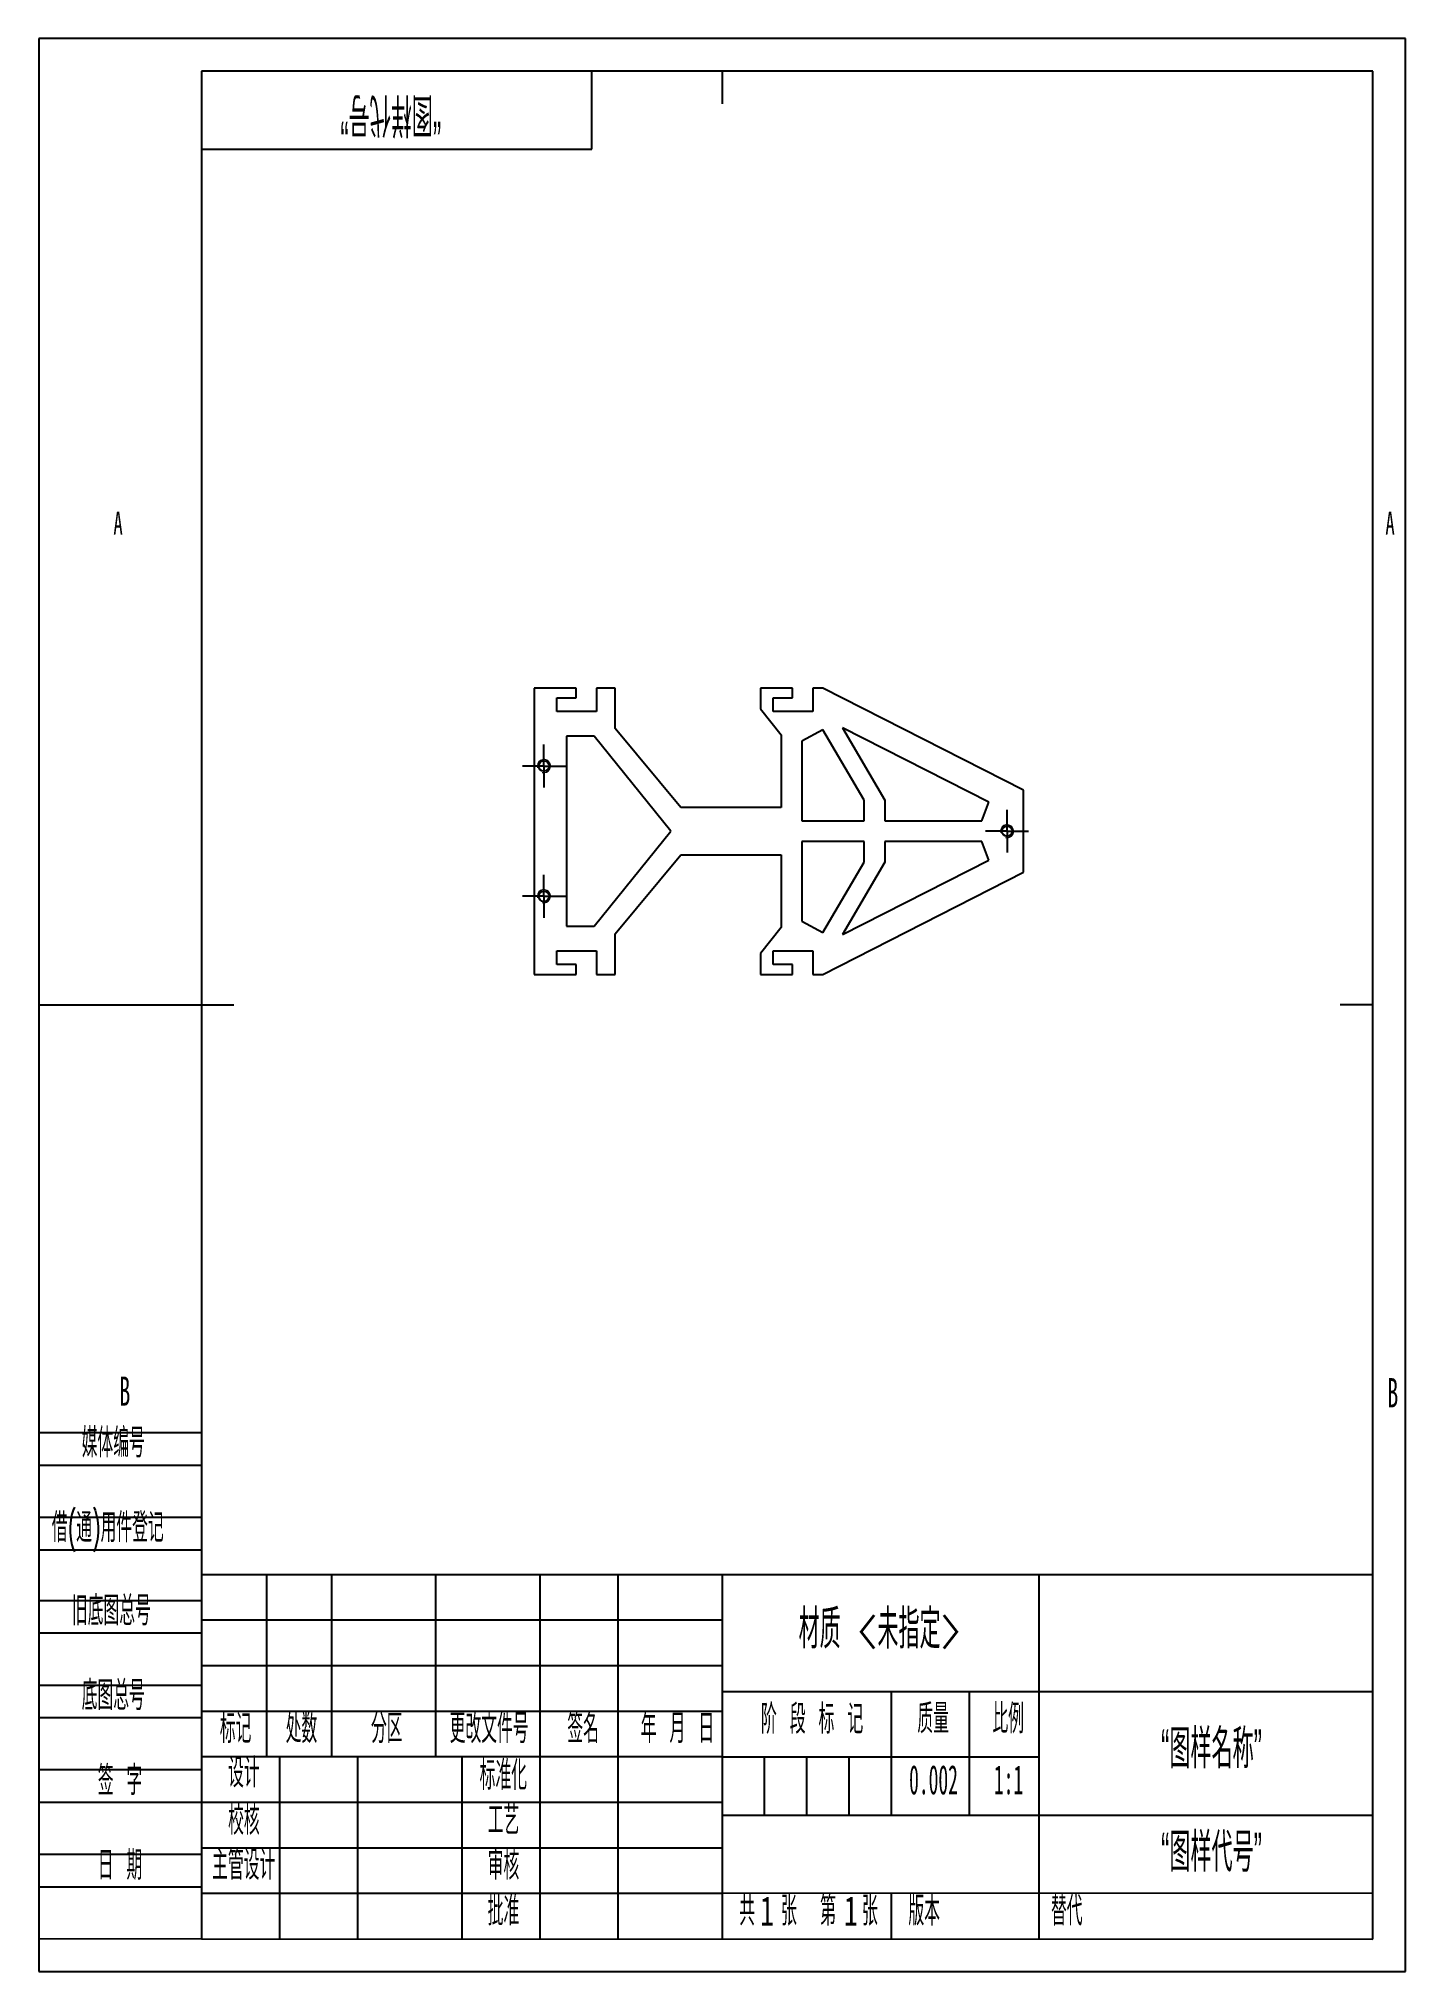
# Model space of a CAD drawing. Header units: millimetres. Extents: x 0 to 210, y 0 to 297.
import ezdxf

# ---------------------------------------------------------------- set-up
doc = ezdxf.new("R2010")
doc.units = ezdxf.units.MM
doc.layers.add('图框', color=7, linetype='Continuous')
doc.layers.add('尺寸', color=7, linetype='Continuous')
doc.styles.add('SLDTEXTSTYLE0', font='TXT', dxfattribs={"width": 0.49, "bigfont": 'bigfont'})
doc.styles.add('SLDTEXTSTYLE1', font='TXT', dxfattribs={"width": 0.494, "bigfont": 'bigfont'})
doc.styles.add('SLDTEXTSTYLE2', font='TXT', dxfattribs={"width": 0.494286, "bigfont": 'bigfont'})
doc.styles.add('SLDTEXTSTYLE3', font='TXT', dxfattribs={"width": 0.495, "bigfont": 'bigfont'})
doc.styles.add('SLDTEXTSTYLE4', font='TXT', dxfattribs={"width": 0.49})
doc.styles.add('SLDTEXTSTYLE5', font='TXT', dxfattribs={"width": 0.56})
doc.styles.add('SLDTEXTSTYLE6', font='TXT', dxfattribs={"width": 0.6})
doc.styles.add('SLDTEXTSTYLE7', font='TXT', dxfattribs={"width": 0.7})

# ---------------------------------------------------------------- blocks, each defined once
blk = doc.blocks.new('SW_CENTERMARKSYMBOL_0')
at = {"layer": '尺寸', "color": 0}
for p, q in [((0, 2.5), (0, 3.3)), ((-2.5, 0), (-3.3, 0)), ((0, 0), (-2.5, 0)), ((0, 0), (0, 2.5)), ((0, 0), (0, -2.5)), ((0, 0), (2.5, 0)), ((2.5, 0), (3.3, 0)), ((0, -2.5), (0, -3.3))]:
    blk.add_line(p, q, dxfattribs=at)
blk = doc.blocks.new('SW_CENTERMARKSYMBOL_1')
at = {"layer": '尺寸', "color": 0}
for p, q in [((0, 2.5), (0, 3.3)), ((-2.5, 0), (-3.3, 0)), ((0, 0), (-2.5, 0)), ((0, 0), (0, 2.5)), ((0, 0), (0, -2.5)), ((0, 0), (2.5, 0)), ((2.5, 0), (3.3, 0)), ((0, -2.5), (0, -3.3))]:
    blk.add_line(p, q, dxfattribs=at)
blk = doc.blocks.new('SW_CENTERMARKSYMBOL_2')
at = {"layer": '尺寸', "color": 0}
for p, q in [((0, 2.5), (0, 3.3)), ((-2.5, 0), (-3.3, 0)), ((0, 0), (-2.5, 0)), ((0, 0), (0, 2.5)), ((0, 0), (0, -2.5)), ((0, 0), (2.5, 0)), ((2.5, 0), (3.3, 0)), ((0, -2.5), (0, -3.3))]:
    blk.add_line(p, q, dxfattribs=at)

msp = doc.modelspace()

# ---------------------------------------------------------------- linework, layer by layer
at = {"color": 7, "linetype": 'Continuous', "lineweight": 25}
for p, q in [((76.13, 197.21), (76.13, 153.21)), ((82.61, 197.21), (76.13, 197.21)), ((82.61, 195.71), (82.61, 197.21)), ((85.71, 197.21), (85.71, 193.61)), ((88.57, 197.21), (85.71, 197.21)), ((88.57, 191.01), (88.57, 197.21)), ((110.9, 197.21), (110.9, 194.02)), ((115.84, 197.21), (110.9, 197.21)), ((115.84, 195.71), (115.84, 197.21)), ((118.94, 197.21), (118.94, 193.61)), ((120.47, 197.21), (118.94, 197.21)), ((151.31, 181.53), (120.47, 197.21)), ((79.61, 195.71), (82.61, 195.71)), ((79.61, 193.61), (79.61, 195.71)), ((85.71, 193.61), (79.61, 193.61)), ((110.9, 194.02), (114.09, 190.04)), ((112.84, 195.71), (115.84, 195.71)), ((112.84, 193.61), (112.84, 195.71)), ((118.94, 193.61), (112.84, 193.61)), ((98.67, 178.87), (88.57, 191.01)), ((120.47, 190.81), (117.28, 189.04)), ((126.85, 180), (120.47, 190.81)), ((145.99, 179.66), (123.49, 191.1)), ((123.49, 191.1), (130.04, 180)), ((81.13, 189.83), (81.13, 160.59)), ((85.38, 189.83), (81.13, 189.83)), ((97.15, 175.21), (85.38, 189.83)), ((114.09, 190.04), (114.09, 178.87)), ((117.28, 189.04), (117.28, 176.81)), ((151.31, 168.9), (151.31, 181.53)), ((114.09, 178.87), (98.67, 178.87)), ((126.85, 176.81), (126.85, 180)), ((130.04, 180), (130.04, 176.81)), ((144.93, 176.81), (145.99, 179.66)), ((117.28, 176.81), (126.85, 176.81)), ((130.04, 176.81), (144.93, 176.81)), ((85.38, 160.59), (97.15, 175.21)), ((126.85, 173.62), (117.28, 173.62)), ((117.28, 173.62), (117.28, 161.39)), ((126.85, 170.43), (126.85, 173.62)), ((144.93, 173.62), (130.04, 173.62)), ((130.04, 173.62), (130.04, 170.43)), ((145.99, 170.77), (144.93, 173.62)), ((88.57, 159.42), (98.67, 171.56)), ((98.67, 171.56), (114.09, 171.56)), ((114.09, 171.56), (114.09, 160.39)), ((120.47, 159.62), (126.85, 170.43)), ((123.49, 159.33), (145.99, 170.77)), ((130.04, 170.43), (123.49, 159.33)), ((120.47, 153.21), (151.31, 168.9)), ((81.13, 160.59), (85.38, 160.59)), ((114.09, 160.39), (110.9, 156.4)), ((117.28, 161.39), (120.47, 159.62)), ((88.57, 153.21), (88.57, 159.42)), ((79.61, 156.81), (85.71, 156.81)), ((79.61, 154.71), (79.61, 156.81)), ((82.61, 154.71), (79.61, 154.71)), ((82.61, 153.21), (82.61, 154.71)), ((85.71, 156.81), (85.71, 153.21)), ((110.9, 156.4), (110.9, 153.21)), ((112.84, 156.81), (118.94, 156.81)), ((112.84, 154.71), (112.84, 156.81)), ((115.84, 154.71), (112.84, 154.71)), ((115.84, 153.21), (115.84, 154.71)), ((118.94, 156.81), (118.94, 153.21)), ((76.13, 153.21), (82.61, 153.21)), ((85.71, 153.21), (88.57, 153.21)), ((110.9, 153.21), (115.84, 153.21)), ((118.94, 153.21), (120.47, 153.21))]:
    msp.add_line(p, q, dxfattribs=at)
for centre in [(77.63, 185.21), (148.81, 175.21), (77.63, 165.21)]:
    msp.add_circle(centre, 0.8, dxfattribs=at)
at = {"color": 7, "linetype": 'Continuous', "lineweight": 18}
for centre in [(77.63, 185.21), (148.81, 175.21), (77.63, 165.21)]:
    msp.add_arc(centre, 1, 255, 195, dxfattribs=at)
at = {"layer": '图框'}
for p, q in [((210, 297), (0, 297)), ((0, 297), (0, 0)), ((210, 0), (210, 297)), ((0, 82.79), (25, 82.79)), ((0, 77.79), (25, 77.79)), ((0, 69.79), (25, 69.79)), ((0, 64.79), (25, 64.79)), ((25.01, 61.02), (25, 5.02)), ((0, 57), (25, 57)), ((25, 54), (105, 54)), ((0, 52), (25, 52)), ((25, 47), (105, 47)), ((0, 44), (25, 44)), ((0, 39), (25, 39)), ((111.5, 33), (111.5, 24)), ((118, 33), (118, 24)), ((124.5, 33), (124.5, 24)), ((0, 31), (25, 31)), ((0, 26), (25, 26)), ((0, 18), (25, 18)), ((0, 13), (25, 13)), ((0, 5.03), (25, 5.02)), ((153.69, 5), (153.69, 4.99)), ((0, 0), (210, 0))]:
    msp.add_line(p, q, dxfattribs=at)
at = {"layer": '图框', "lineweight": 25}
for p, q in [((205, 292), (25, 292)), ((25, 292), (25, 5)), ((85, 280), (85, 292)), ((105, 292), (105, 287)), ((205, 4.97), (205, 292)), ((25, 280), (85, 280)), ((0, 148.5), (30, 148.5)), ((205, 148.5), (200, 148.5)), ((25, 61), (205, 61)), ((35, 61), (35, 33)), ((45, 61), (45, 33)), ((61, 61), (61, 33)), ((77, 61), (77, 5)), ((89, 61), (89, 5)), ((105, 61), (105, 5)), ((153.69, 60.99), (153.69, 5)), ((105, 43), (205, 43)), ((131, 43), (131, 24)), ((143, 43), (143, 24)), ((25, 40), (105, 40)), ((25, 33), (105, 33)), ((37, 33), (37, 5)), ((49, 33), (49, 5)), ((65, 33), (65, 5)), ((105.01, 32.99), (153.69, 32.99)), ((25, 26), (105, 26)), ((105, 24), (205, 24)), ((25, 19), (105, 19)), ((25, 12.02), (105, 12.02)), ((105, 12.02), (205, 12.05)), ((131, 12.03), (131, 4.99)), ((25, 5.02), (205, 4.97))]:
    msp.add_line(p, q, dxfattribs=at)

# ---------------------------------------------------------------- block references
at = {"layer": '尺寸'}
for name, p in [('SW_CENTERMARKSYMBOL_2', (77.63, 185.21)), ('SW_CENTERMARKSYMBOL_0', (148.81, 175.21)), ('SW_CENTERMARKSYMBOL_1', (77.63, 165.21))]:
    msp.add_blockref(name, p, dxfattribs=at)

# ---------------------------------------------------------------- texts
at = {"layer": '图框', "insert": (54.1, 282.31), "char_height": 6, "attachment_point": 2, "rotation": 180, "style": 'SLDTEXTSTYLE0'}
msp.add_mtext('\\M+18167图样\\M+191E3\\M+18D86\\M+18168', dxfattribs=at)
at = {"layer": '图框'}
for s, insert, char_height, attachment_point, style in [('A', (12.2, 224.3), 3.5, 2, 'SLDTEXTSTYLE6'), ('A', (207.65, 224.3), 3.5, 2, 'SLDTEXTSTYLE6'), ('B', (13.23, 91.41), 4.5, 2, 'SLDTEXTSTYLE5'), ('B', (208.06, 91.16), 4.5, 2, 'SLDTEXTSTYLE5'), ('\\M+1947D\\M+191CC编\\M+18D86', (6.61, 83.48), 4.5, 1, 'SLDTEXTSTYLE0'), ('\\M+18ED8(\\M+192CA)\\M+19770\\M+18C8F\\M+1936F记', (2.02, 70.45), 4.5, 1, 'SLDTEXTSTYLE0'), ('\\M+18B8C\\M+192EA图总\\M+18D86', (5.11, 57.68), 4.5, 1, 'SLDTEXTSTYLE0'), ('\\M+192EA图总\\M+18D86', (6.61, 44.66), 4.5, 1, 'SLDTEXTSTYLE0'), ('标记', (30.26, 39.58), 4.5, 2, 'SLDTEXTSTYLE0'), ('处\\M+19094', (40.38, 39.58), 4.5, 2, 'SLDTEXTSTYLE0'), ('\\M+195AA\\M+18BE6', (53.49, 39.58), 4.5, 2, 'SLDTEXTSTYLE0'), ('\\M+18D58\\M+189FC\\M+195B6\\M+18C8F\\M+18D86', (69.22, 39.58), 4.5, 2, 'SLDTEXTSTYLE0'), ('签\\M+196BC', (83.66, 39.58), 4.5, 2, 'SLDTEXTSTYLE0'), ('\\M+1944E \\M+18C8E \\M+193FA', (98.16, 39.58), 4.5, 2, 'SLDTEXTSTYLE1'), ('阶 \\M+19269 标 记', (118.84, 41.01), 4.5, 2, 'SLDTEXTSTYLE2'), ('质\\M+197CA', (137.44, 41.08), 4.5, 2, 'SLDTEXTSTYLE0'), ('\\M+194E4\\M+197E1', (148.98, 41.08), 4.5, 2, 'SLDTEXTSTYLE0'), ('设计', (31.53, 32.76), 4.5, 2, 'SLDTEXTSTYLE0'), ('标\\M+18F79\\M+189BB', (71.4, 32.38), 4.5, 2, 'SLDTEXTSTYLE0'), ('签 \\M+18E9A', (12.5, 31.58), 4.5, 2, 'SLDTEXTSTYLE0'), ('0.002', (137.5, 31.7), 4.5, 2, 'SLDTEXTSTYLE4'), ('1:1', (149.03, 31.7), 4.5, 2, 'SLDTEXTSTYLE4'), ('\\M+18D5A\\M+18A6A', (31.53, 25.49), 4.5, 2, 'SLDTEXTSTYLE0'), ('\\M+18D48艺', (71.42, 25.49), 4.5, 2, 'SLDTEXTSTYLE0'), ('\\M+193FA \\M+18AFA', (12.5, 18.56), 4.5, 2, 'SLDTEXTSTYLE0'), ('\\M+18EE5\\M+18AC7设计', (31.5, 18.58), 4.5, 2, 'SLDTEXTSTYLE0'), ('审\\M+18A6A', (71.42, 18.59), 4.5, 2, 'SLDTEXTSTYLE0'), ('\\M+194E1\\M+18F79', (71.42, 11.57), 4.5, 2, 'SLDTEXTSTYLE0'), ('\\M+18BA4  张', (112.07, 11.54), 4.5, 2, 'SLDTEXTSTYLE3'), ('\\M+191E6  张', (124.51, 11.54), 4.5, 2, 'SLDTEXTSTYLE3'), ('\\M+194C5\\M+1967B', (136.07, 11.54), 4.5, 2, 'SLDTEXTSTYLE0'), ('\\M+191D6\\M+191E3', (155.55, 11.54), 4.5, 1, 'SLDTEXTSTYLE0'), ('1', (110.85, 11.54), 4.5, 1, 'SLDTEXTSTYLE7'), ('1', (123.72, 11.54), 4.5, 1, 'SLDTEXTSTYLE7')]:
    msp.add_mtext(s, dxfattribs=dict(at, insert=insert, char_height=char_height, attachment_point=attachment_point, style=style))
at = {"layer": '尺寸', "char_height": 6, "attachment_point": 2, "style": 'SLDTEXTSTYLE0'}
for s, insert in [('\\M+18DDE质 <\\M+196A2\\M+18E77\\M+192E8>', (129.19, 55.61)), ('\\M+18167图样\\M+196BC\\M+18FCC\\M+18168', (180.22, 37.21)), ('\\M+18167图样\\M+191E3\\M+18D86\\M+18168', (180.22, 21.3))]:
    msp.add_mtext(s, dxfattribs=dict(at, insert=insert))

doc.saveas('drawing.dxf')
